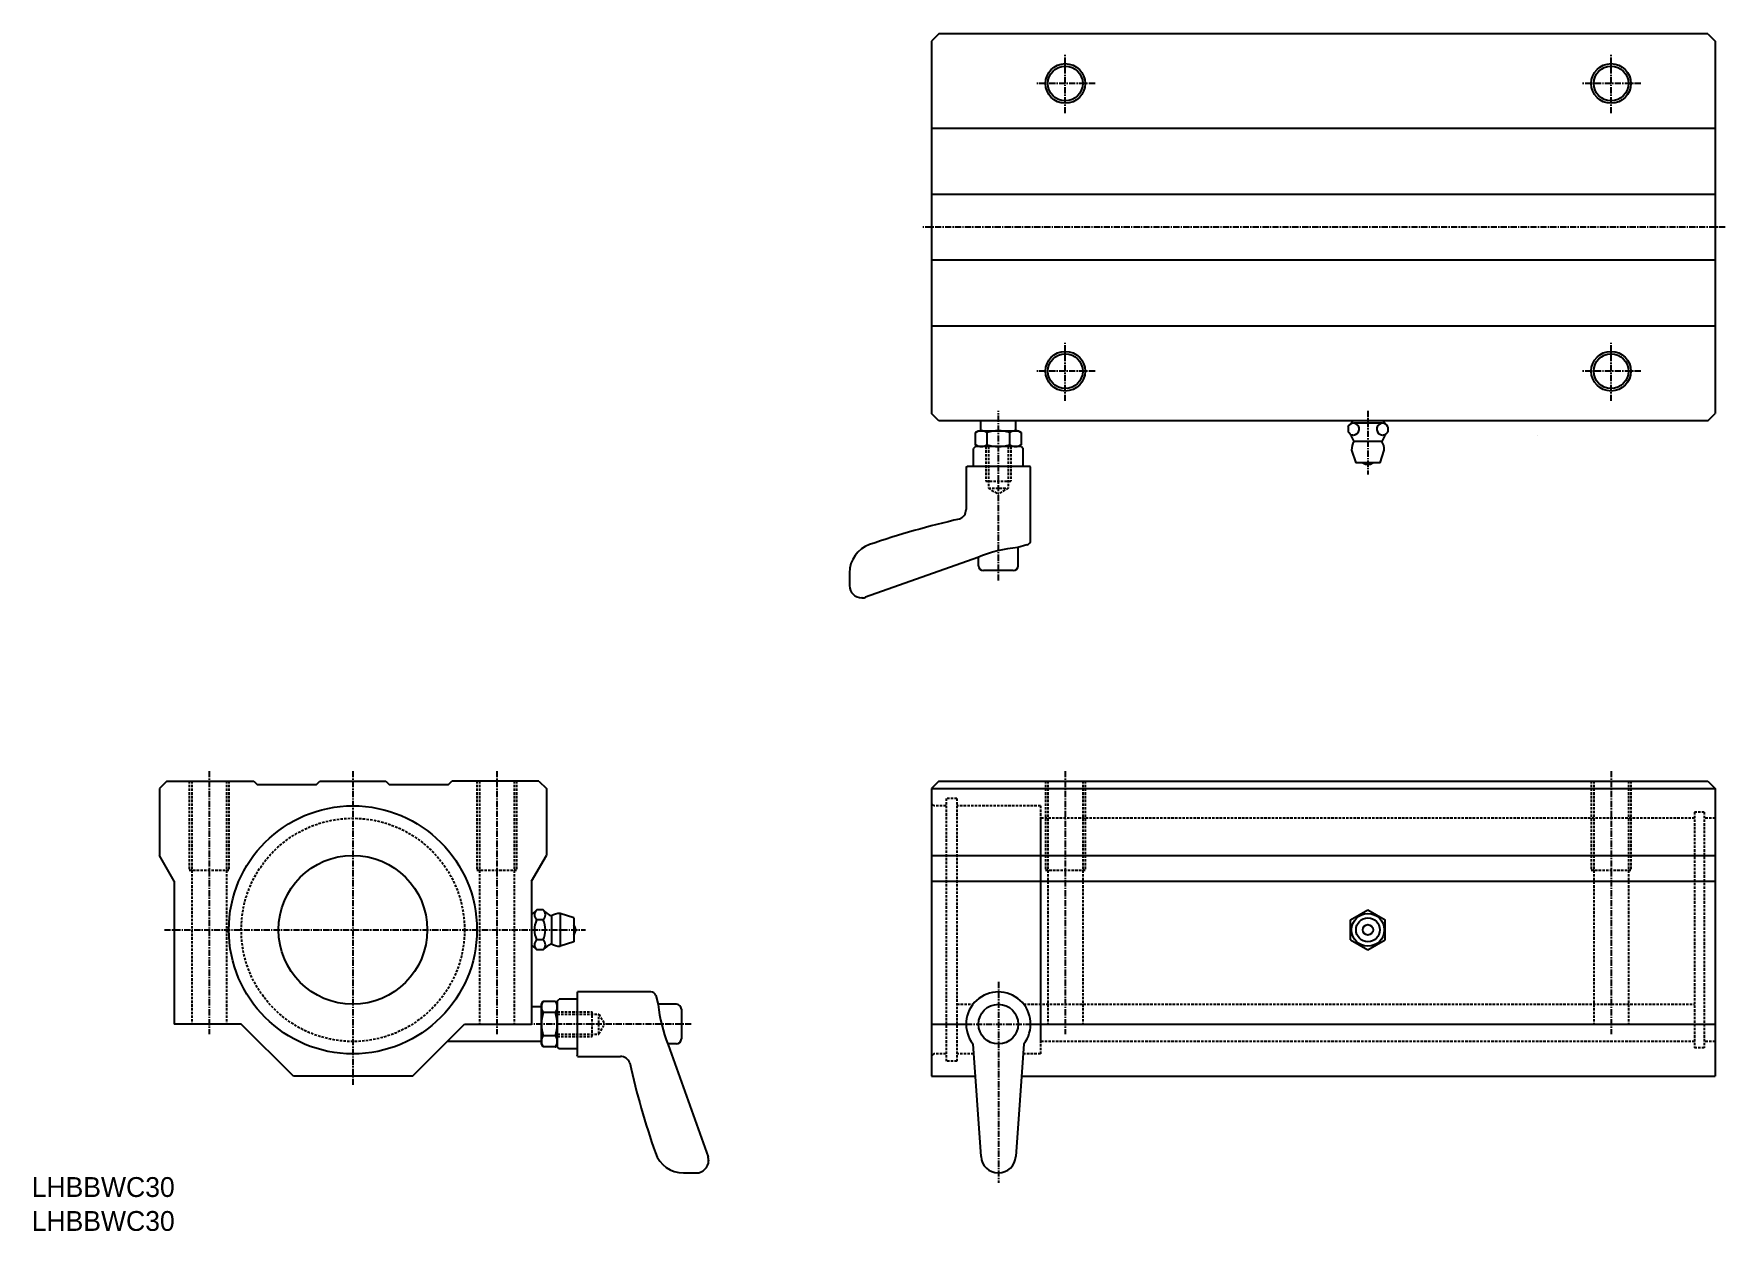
# Model space of a CAD drawing. Extents: x 3094 to 3435, y -987 to -746.
import ezdxf

# ---------------------------------------------------------------- set-up
doc = ezdxf.new("R2010")
doc.units = 0
doc.linetypes.add('CENTER', pattern=[2, 1.25, -0.25, 0.25, -0.25])
doc.linetypes.add('DASHED', pattern=[0.75, 0.5, -0.25])
doc.layers.get('0').update_dxf_attribs({"linetype": 'CONTINUOUS'})
doc.layers.add('CENTER', color=1, linetype='CENTER')

# ---------------------------------------------------------------- blocks, each defined once
blk = doc.blocks.new('A$C591A3873')
at = {"color": 1, "linetype": 'CENTER'}
for p, q in [((0, 8.5), (0, -32)), ((-8.5, 0), (8.5, 0))]:
    blk.add_line(p, q, dxfattribs=at)
at = {"color": 7, "linetype": 'CONTINUOUS'}
for p, q in [((-5.12, -4), (-3.5, -26.66)), ((5.12, -4), (3.5, -26.66))]:
    blk.add_line(p, q, dxfattribs=at)
blk.add_circle((0, 0), 4, dxfattribs=at)
for centre, radius, start, end in [((0, 0), 6.5, 322.0201, 217.9799), ((0, -26.5), 3.5, 182.543, 357.4475)]:
    blk.add_arc(centre, radius, start, end, dxfattribs=at)

msp = doc.modelspace()

# ---------------------------------------------------------------- linework, layer by layer
at = {"color": 7, "linetype": 'CONTINUOUS'}
for p, q in [((3276.08, -745.99), (3274.58, -747.49)), ((3431.08, -745.99), (3276.08, -745.99)), ((3431.08, -745.99), (3432.58, -747.49)), ((3274.58, -747.49), (3274.58, -822.49)), ((3432.58, -747.49), (3432.58, -822.49)), ((3432.58, -765.04), (3274.58, -765.04)), ((3432.58, -778.34), (3274.58, -778.34)), ((3432.58, -791.64), (3274.58, -791.64)), ((3432.58, -804.94), (3274.58, -804.94)), ((3276.08, -823.99), (3274.58, -822.49)), ((3431.08, -823.99), (3276.08, -823.99)), ((3284.58, -825.99), (3284.58, -823.99)), ((3291.58, -825.99), (3291.58, -823.99)), ((3359.58, -823.99), (3358.77, -824.87)), ((3365.58, -823.99), (3359.58, -823.99)), ((3365.52, -824.49), (3359.65, -824.49)), ((3365.58, -823.99), (3366.39, -824.87)), ((3431.08, -823.99), (3432.58, -822.49)), ((3283.46, -826.34), (3284.08, -825.99)), ((3283.46, -828.83), (3283.46, -826.34)), ((3284.08, -825.99), (3292.08, -825.99)), ((3285.77, -826.34), (3285.77, -828.83)), ((3290.39, -828.83), (3290.39, -826.34)), ((3292.08, -825.99), (3292.7, -826.34)), ((3292.7, -826.34), (3292.7, -828.83)), ((3358.56, -825.21), (3358.56, -826.18)), ((3365.38, -828.14), (3359.78, -828.14)), ((3366.61, -825.21), (3366.61, -826.18)), ((3283.45, -829.19), (3283.08, -829.55)), ((3283.08, -833.19), (3283.08, -829.55)), ((3292.72, -829.19), (3283.45, -829.19)), ((3284.08, -829.19), (3283.46, -828.83)), ((3292.08, -829.19), (3284.08, -829.19)), ((3292.7, -828.83), (3292.08, -829.19)), ((3292.72, -829.19), (3293.08, -829.55)), ((3293.08, -833.19), (3293.08, -829.55)), ((3359.28, -829.89), (3360.15, -832.49)), ((3365.02, -832.49), (3365.88, -829.89)), ((3281.58, -833.27), (3281.78, -833.19)), ((3281.58, -833.27), (3281.58, -841.89)), ((3294.38, -833.19), (3281.78, -833.19)), ((3294.58, -833.27), (3294.38, -833.19)), ((3294.58, -848.05), (3294.58, -833.27)), ((3365.02, -832.49), (3360.15, -832.49)), ((3283.93, -851.54), (3261.33, -859.57)), ((3284.08, -853.19), (3284.08, -851.47)), ((3293.85, -849.02), (3292.03, -849.52)), ((3292.08, -853.19), (3292.08, -849.5)), ((3258.08, -854.62), (3258.08, -857.19)), ((3291.08, -854.19), (3285.08, -854.19)), ((3260.66, -859.69), (3260.58, -859.69)), ((3120.48, -896.6), (3118.98, -898.1)), ((3120.48, -896.6), (3138.03, -896.6)), ((3138.03, -896.6), (3138.78, -897.35)), ((3150.58, -897.35), (3151.33, -896.6)), ((3151.33, -896.6), (3164.63, -896.6)), ((3151.33, -896.6), (3164.63, -896.6)), ((3164.63, -896.6), (3165.38, -897.35)), ((3177.18, -897.35), (3177.93, -896.6)), ((3195.48, -896.6), (3177.93, -896.6)), ((3195.48, -896.6), (3196.98, -898.1)), ((3276.08, -896.6), (3274.58, -898.1)), ((3276.08, -896.6), (3431.08, -896.6)), ((3431.08, -896.6), (3432.58, -898.1)), ((3118.98, -898.1), (3118.98, -911.6)), ((3150.58, -897.35), (3138.78, -897.35)), ((3177.18, -897.35), (3165.38, -897.35)), ((3196.98, -898.1), (3196.98, -911.6)), ((3274.58, -898.1), (3274.58, -956.1)), ((3274.58, -898.1), (3432.58, -898.1)), ((3432.58, -898.1), (3432.58, -956.1)), ((3121.98, -916.79), (3118.98, -911.6)), ((3193.98, -916.79), (3196.98, -911.6)), ((3274.58, -911.6), (3432.58, -911.6)), ((3121.98, -916.79), (3121.98, -945.6)), ((3193.98, -916.79), (3193.98, -945.6)), ((3274.58, -916.79), (3432.58, -916.79)), ((3359.08, -924.57), (3362.58, -922.55)), ((3362.58, -922.55), (3366.08, -924.57)), ((3359.08, -928.62), (3359.08, -924.57)), ((3366.08, -928.62), (3366.08, -924.57)), ((3359.08, -928.62), (3362.58, -930.64)), ((3362.58, -930.64), (3366.08, -928.62)), ((3199.18, -940.96), (3199.55, -940.6)), ((3203.18, -940.6), (3199.55, -940.6)), ((3203.27, -939.1), (3203.18, -939.3)), ((3203.18, -939.3), (3203.18, -951.89)), ((3218.05, -939.1), (3203.27, -939.1)), ((3219.01, -939.82), (3219.51, -941.65)), ((3195.98, -942.1), (3193.98, -942.1)), ((3195.98, -941.6), (3196.34, -940.98)), ((3195.98, -949.6), (3195.98, -941.6)), ((3196.34, -940.98), (3198.82, -940.98)), ((3198.82, -943.29), (3196.34, -943.29)), ((3198.82, -940.98), (3199.18, -941.6)), ((3199.18, -940.96), (3199.18, -950.23)), ((3199.18, -941.6), (3199.18, -949.6)), ((3223.18, -941.6), (3219.49, -941.6)), ((3224.18, -942.6), (3224.18, -948.6)), ((3135.48, -945.6), (3121.98, -945.6)), ((3145.98, -956.1), (3135.48, -945.6)), ((3169.98, -956.1), (3180.48, -945.6)), ((3180.48, -945.6), (3193.98, -945.6)), ((3274.58, -945.6), (3281.58, -945.6)), ((3294.58, -945.6), (3432.58, -945.6)), ((3195.98, -949.1), (3176.98, -949.1)), ((3196.34, -950.21), (3195.98, -949.6)), ((3196.34, -947.9), (3198.82, -947.9)), ((3198.82, -950.21), (3196.34, -950.21)), ((3199.18, -949.6), (3198.82, -950.21)), ((3199.18, -950.23), (3199.55, -950.6)), ((3203.18, -950.6), (3199.55, -950.6)), ((3223.18, -949.6), (3221.47, -949.6)), ((3221.53, -949.75), (3229.56, -972.34)), ((3203.27, -952.1), (3203.18, -951.89)), ((3203.27, -952.1), (3211.89, -952.1)), ((3169.98, -956.1), (3145.98, -956.1)), ((3274.58, -956.1), (3283.43, -956.1)), ((3292.74, -956.1), (3432.58, -956.1)), ((3229.68, -973.02), (3229.68, -973.1)), ((3224.61, -975.6), (3227.18, -975.6))]:
    msp.add_line(p, q, dxfattribs=at)
at = {"color": 1, "linetype": 'CENTER'}
msp.add_line((3434.58, -784.99), (3272.58, -784.99), dxfattribs=at)
at = {"color": 12, "linetype": 'CONTINUOUS'}
msp.add_line((3396.83, -826.99), (3396.83, -826.99), dxfattribs=at)
at = {"color": 3, "linetype": 'DASHED'}
for p, q in [((3285.58, -829.19), (3285.58, -836.19)), ((3286.08, -829.19), (3286.08, -837.59)), ((3290.08, -829.19), (3290.08, -837.59)), ((3290.58, -829.19), (3290.58, -836.19)), ((3285.58, -836.19), (3290.58, -836.19)), ((3286.08, -837.59), (3288.08, -838.74)), ((3286.08, -837.59), (3290.08, -837.59)), ((3290.08, -837.59), (3288.08, -838.74)), ((3124.98, -896.6), (3124.98, -914.6)), ((3125.48, -896.6), (3125.48, -945.6)), ((3132.48, -896.6), (3132.48, -945.6)), ((3132.98, -896.6), (3132.98, -914.6)), ((3182.98, -896.6), (3182.98, -914.6)), ((3183.48, -896.6), (3183.48, -945.6)), ((3190.48, -896.6), (3190.48, -945.6)), ((3190.98, -896.6), (3190.98, -914.6)), ((3297.58, -896.6), (3297.58, -914.6)), ((3298.08, -896.6), (3298.08, -945.6)), ((3305.08, -896.6), (3305.08, -945.6)), ((3305.58, -896.6), (3305.58, -914.6)), ((3407.58, -896.6), (3407.58, -914.6)), ((3408.08, -896.6), (3408.08, -945.6)), ((3415.08, -896.6), (3415.08, -945.6)), ((3415.58, -896.6), (3415.58, -914.6)), ((3275.08, -901.6), (3274.58, -901.1)), ((3277.53, -901.6), (3275.08, -901.6)), ((3277.53, -900.1), (3277.53, -953.1)), ((3279.73, -900.1), (3277.53, -900.1)), ((3279.73, -900.1), (3279.73, -953.1)), ((3296.58, -901.6), (3279.73, -901.6)), ((3296.58, -901.6), (3296.58, -951.6)), ((3428.43, -902.85), (3428.43, -950.35)), ((3430.38, -902.85), (3428.43, -902.85)), ((3430.38, -902.85), (3430.38, -950.35)), ((3296.58, -904.1), (3296.58, -949.1)), ((3296.58, -904.1), (3296.58, -949.1)), ((3428.43, -904.1), (3296.73, -904.1)), ((3432.58, -904.1), (3430.38, -904.1)), ((3124.98, -914.6), (3132.98, -914.6)), ((3182.98, -914.6), (3190.98, -914.6)), ((3297.58, -914.6), (3305.58, -914.6)), ((3407.58, -914.6), (3415.58, -914.6)), ((3199.18, -943.1), (3206.18, -943.1)), ((3199.18, -943.6), (3207.58, -943.6)), ((3206.18, -948.1), (3206.18, -943.1)), ((3207.58, -947.6), (3207.58, -943.6)), ((3207.58, -943.6), (3208.73, -945.6)), ((3279.73, -941.6), (3282.96, -941.6)), ((3293.21, -941.6), (3428.43, -941.6)), ((3199.18, -947.6), (3207.58, -947.6)), ((3207.58, -947.6), (3208.73, -945.6)), ((3199.18, -948.1), (3206.18, -948.1)), ((3428.43, -949.1), (3296.73, -949.1)), ((3430.38, -950.35), (3428.43, -950.35)), ((3432.58, -949.1), (3430.38, -949.1)), ((3275.08, -951.6), (3274.58, -952.1)), ((3277.53, -951.6), (3275.08, -951.6)), ((3279.73, -953.1), (3277.53, -953.1)), ((3283.1, -951.6), (3279.73, -951.6)), ((3296.58, -951.6), (3293.06, -951.6))]:
    msp.add_line(p, q, dxfattribs=at)
at = {"color": 7}
for p, q in [((3195.02, -922.55), (3193.98, -923.6)), ((3196.32, -922.55), (3195.02, -922.55)), ((3197.98, -923.8), (3197.98, -929.4)), ((3202.48, -924.2), (3199.78, -923.3)), ((3199.78, -923.3), (3199.78, -929.9)), ((3196.32, -924.57), (3195.02, -924.57)), ((3202.48, -924.2), (3202.48, -925.55)), ((3202.48, -925.55), (3202.48, -927.64)), ((3193.98, -929.6), (3195.02, -930.64)), ((3196.32, -928.62), (3195.02, -928.62)), ((3196.32, -930.64), (3195.02, -930.64)), ((3202.48, -929), (3199.78, -929.9)), ((3202.48, -927.64), (3202.48, -929))]:
    msp.add_line(p, q, dxfattribs=at)
at = {"color": 3}
for centre in [(3301.58, -755.99), (3411.58, -755.99), (3301.58, -813.99), (3411.58, -813.99)]:
    msp.add_circle(centre, 4, dxfattribs=at)
at = {"color": 7, "linetype": 'CONTINUOUS'}
for centre, radius in [((3301.58, -755.99), 3.5), ((3411.58, -755.99), 3.5), ((3301.58, -813.99), 3.5), ((3411.58, -813.99), 3.5), ((3157.98, -926.6), 25), ((3157.98, -926.6), 15), ((3362.58, -926.6), 3.3), ((3362.58, -926.6), 2.4), ((3362.58, -926.6), 1.05)]:
    msp.add_circle(centre, radius, dxfattribs=at)
at = {"color": 3, "linetype": 'DASHED'}
msp.add_circle((3157.98, -926.6), 22.5, dxfattribs=at)
at = {"color": 7, "linetype": 'CONTINUOUS'}
for centre, radius, start, end in [((3359.65, -825.67), 1.19, 269.9999, 157.0413), ((3365.52, -825.67), 1.19, 22.9586, 270), ((3284.62, -828.03), 2.04, 55.6158, 124.3842), ((3288.08, -833.63), 7.64, 72.412, 107.588), ((3291.55, -828.03), 2.04, 55.6158, 124.3842), ((3354.18, -830.29), 6, 20.9613, 42.9025), ((3359.65, -825.67), 1.19, 232.449, 269.9999), ((3362.58, -829.89), 3.3, 148.0472, 180), ((3370.99, -830.29), 6, 136.8336, 159.0386), ((3362.58, -829.89), 3.3, 360, 31.9528), ((3365.52, -825.67), 1.19, 270, 307.5509), ((3284.62, -827.14), 2.04, 235.6158, 304.3842), ((3288.08, -821.54), 7.64, 252.412, 287.588), ((3291.55, -827.14), 2.04, 235.6158, 304.3842), ((3362.58, -830.97), 1.82, 236.6015, 303.3985), ((3279.58, -841.89), 2, 289.379, 0), ((3318.34, -1011.81), 172.29, 102.7741, 109.0455), ((3293.58, -848.05), 1, 285.7247, 0), ((3264.08, -854.62), 6, 109.1019, 180), ((3294.57, -876.93), 27.53, 95.2907, 112.7322), ((3285.08, -853.19), 1, 180, 270), ((3291.08, -853.19), 1, 270, 0), ((3260.58, -857.19), 2.5, 180, 270), ((3260.66, -857.69), 2, 270, 289.5744), ((3218.05, -940.1), 1, 15.7247, 90), ((3198.02, -942.13), 2.04, 145.6158, 214.3842), ((3203.62, -945.6), 7.64, 162.412, 197.588), ((3197.14, -942.13), 2.04, 325.6158, 34.3842), ((3191.54, -945.6), 7.64, 342.412, 17.588), ((3246.93, -939.11), 27.53, 185.2907, 202.7322), ((3223.18, -942.6), 1, 0, 90), ((3198.02, -949.06), 2.04, 145.6158, 214.3842), ((3197.14, -949.06), 2.04, 325.6158, 34.3842), ((3223.18, -948.6), 1, 270, 0), ((3211.89, -954.1), 2, 19.379, 90), ((3381.8, -915.34), 172.29, 192.7741, 199.0455), ((3224.61, -969.6), 6, 199.1019, 270), ((3227.18, -973.1), 2.5, 270, 0), ((3227.68, -973.02), 2, 0, 19.5744)]:
    msp.add_arc(centre, radius, start, end, dxfattribs=at)
at = {"color": 7}
for centre, radius, start, end in [((3195.93, -923.56), 1.36, 131.985, 228.0149), ((3195.41, -923.56), 1.36, 311.9851, 48.015), ((3200.69, -918.44), 6, 225.0047, 243.126), ((3199.78, -926.79), 3.49, 90, 121.0482), ((3199.33, -926.6), 4.76, 154.8911, 205.1089), ((3192.01, -926.6), 4.76, 334.8911, 25.1089), ((3201.3, -926.6), 1.57, 318.2478, 41.7522), ((3195.93, -929.63), 1.36, 131.9851, 228.0149), ((3195.41, -929.63), 1.36, 311.9851, 48.0149), ((3200.69, -934.75), 6, 116.874, 136.757), ((3199.78, -926.41), 3.49, 238.9518, 270)]:
    msp.add_arc(centre, radius, start, end, dxfattribs=at)
at = {"color": 7, "linetype": 'CONTINUOUS'}
for p in [(3283.46, -828.83), (3198.82, -950.21), (3229.68, -973.1)]:
    msp.add_point(p, dxfattribs=at)
at = {"layer": 'CENTER', "color": 1, "linetype": 'CENTER'}
for p, q in [((3301.58, -761.99), (3301.58, -749.99)), ((3411.58, -761.99), (3411.58, -749.99)), ((3307.58, -755.99), (3295.58, -755.99)), ((3417.58, -755.99), (3405.58, -755.99)), ((3301.58, -819.99), (3301.58, -807.99)), ((3411.58, -819.99), (3411.58, -807.99)), ((3307.58, -813.99), (3295.58, -813.99)), ((3417.58, -813.99), (3405.58, -813.99)), ((3288.08, -856.19), (3288.08, -821.99)), ((3362.58, -821.99), (3362.58, -834.79)), ((3128.98, -894.6), (3128.98, -947.6)), ((3157.98, -894.6), (3157.98, -958.1)), ((3186.98, -894.6), (3186.98, -947.6)), ((3301.58, -894.6), (3301.58, -947.6)), ((3411.58, -894.6), (3411.58, -947.6)), ((3119.98, -926.6), (3204.88, -926.6)), ((3226.18, -945.6), (3193.98, -945.6))]:
    msp.add_line(p, q, dxfattribs=at)

# ---------------------------------------------------------------- block references
at = {"color": 4, "linetype": 'CONTINUOUS'}
msp.add_blockref('A$C591A3873', (3288.08, -945.6), dxfattribs=at)

# ---------------------------------------------------------------- texts
at = {"color": 7, "linetype": 'CONTINUOUS'}
for p in [(3093.23, -980.44), (3093.23, -987.28)]:
    msp.add_text('LHBBWC30', height=4, dxfattribs=at).set_placement(p)

doc.saveas('drawing.dxf')
